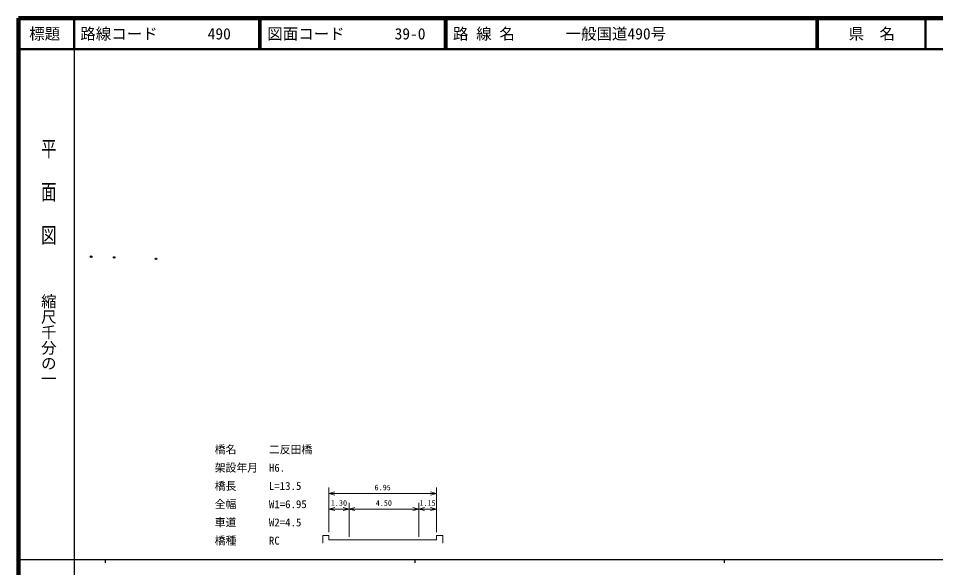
# Model space of a CAD drawing. Units: millimetres on the paper, with parts at other scales. Extents: x 40 to 680, y 20 to 380.
# Drawn here: x 40 to 336.3, y 202.4 to 380 of the extents above; entities that cross this region are included whole.
import ezdxf
from ezdxf.enums import TextEntityAlignment as Align

# ---------------------------------------------------------------- set-up
doc = ezdxf.new("R2010")
doc.units = ezdxf.units.MM
doc.header["$PDMODE"] = 32
doc.header["$PDSIZE"] = 0.5
doc.layers.add('S-OTRS', color=6, linetype='Continuous')
doc.layers.add('S-TTL-TXT', color=7, linetype='Continuous')
for name, color, linetype, lineweight in [('S-STR-HTXT', 7, 'Continuous', 13), ('S-TTL', 2, 'Continuous', 140), ('S-TTL-BAND', 7, 'Continuous', 25), ('S-TTL-LINE', 7, 'Continuous', 50)]:
    doc.layers.add(name, color=color, linetype=linetype, lineweight=lineweight)
doc.styles.add('@ＭＳ ゴシック', font='')
doc.styles.add('ＭＳ ゴシック', font='')
doc.styles.get('@ＭＳ ゴシック').set_extended_font_data('@MS Gothic')
doc.styles.get('ＭＳ ゴシック').set_extended_font_data('MS Gothic')

msp = doc.modelspace()

# ---------------------------------------------------------------- linework, layer by layer
at = {"layer": 'S-OTRS'}
for p in [(63.526, 302.941), (70.946, 302.697), (84.439, 302.253)]:
    msp.add_point(p, dxfattribs=at)
at = {"layer": 'S-STR-HTXT'}
for p, q in [((140.295, 213.856), (140.295, 228.356)), ((175.045, 213.856), (175.045, 228.356)), ((142.227, 226.873), (140.295, 226.356)), ((140.295, 226.356), (175.045, 226.356)), ((140.295, 226.356), (142.227, 225.838)), ((175.045, 226.356), (173.113, 226.873)), ((173.113, 225.838), (175.045, 226.356)), ((146.795, 212.356), (146.795, 223.356)), ((169.295, 212.356), (169.295, 223.356)), ((142.227, 221.873), (140.295, 221.356)), ((140.295, 221.356), (146.795, 221.356)), ((140.295, 221.356), (142.227, 220.838)), ((146.795, 221.356), (144.863, 221.873)), ((144.863, 220.838), (146.795, 221.356)), ((148.727, 221.873), (146.795, 221.356)), ((146.795, 221.356), (169.295, 221.356)), ((146.795, 221.356), (148.727, 220.838)), ((169.295, 221.356), (167.363, 221.873)), ((167.363, 220.838), (169.295, 221.356)), ((171.227, 221.873), (169.295, 221.356)), ((169.295, 221.356), (175.045, 221.356)), ((169.295, 221.356), (171.227, 220.838)), ((175.045, 221.356), (173.113, 221.873)), ((173.113, 220.838), (175.045, 221.356)), ((138.295, 212.856), (140.295, 212.856)), ((138.295, 212.856), (138.295, 210.356)), ((140.295, 211.356), (140.295, 212.856)), ((140.295, 211.356), (146.795, 211.356)), ((146.795, 211.356), (169.295, 211.356)), ((169.295, 211.356), (175.045, 211.356)), ((175.045, 211.356), (175.045, 212.856)), ((175.045, 212.856), (177.045, 212.856)), ((177.045, 212.856), (177.045, 210.356))]:
    msp.add_line(p, q, dxfattribs=at)
at = {"layer": 'S-TTL'}
for p, q in [((40, 380), (40, 20)), ((680, 380), (40, 380))]:
    msp.add_line(p, q, dxfattribs=at)
at = {"layer": 'S-TTL-BAND'}
for p, q in [((58, 370), (58, 20)), ((40, 205), (579, 205)), ((68, 205), (68, 204)), ((168, 205), (168, 204)), ((268, 205), (268, 204))]:
    msp.add_line(p, q, dxfattribs=at)
at = {"layer": 'S-TTL-LINE'}
for p, q in [((58, 380), (58, 370)), ((117.75, 380), (117.75, 370)), ((118.25, 380), (118.25, 370)), ((177.75, 380), (177.75, 370)), ((178.25, 380), (178.25, 370)), ((297.75, 380), (297.75, 370)), ((298.25, 380), (298.25, 370)), ((333, 380), (333, 370)), ((40, 370), (680, 370))]:
    msp.add_line(p, q, dxfattribs=at)

# ---------------------------------------------------------------- texts
at = {"layer": 'S-STR-HTXT', "style": 'ＭＳ ゴシック'}
for s, p in [('橋名\u3000\u3000\u3000二反田橋', (103.421, 238.547)), ('架設年月\u3000H6.', (103.421, 232.656)), ('橋長\u3000\u3000\u3000L=13.5', (103.421, 226.765)), ('全幅\u3000\u3000\u3000W1=6.95', (103.421, 220.874)), ('車道\u3000\u3000\u3000W2=4.5', (103.421, 214.983)), ('橋種\u3000\u3000\u3000RC', (103.421, 209.092))]:
    msp.add_text(s, height=2.566, dxfattribs=at).set_placement(p, align=Align.BOTTOM_LEFT)
for s, p in [('6.95', (157.67, 226.856)), ('1.30', (143.545, 221.856)), ('4.50', (158.045, 221.856)), ('1.15', (172.17, 221.856))]:
    msp.add_text(s, height=1.833, dxfattribs=at).set_placement(p, align=Align.BOTTOM_CENTER)
at = {"layer": 'S-TTL-BAND', "style": '@ＭＳ ゴシック', "width": 1.4}
msp.add_text('平  面  図', height=3.666, rotation=270, dxfattribs=at).set_placement((49.777, 306.475), align=Align.MIDDLE_RIGHT)
at = {"layer": 'S-TTL-BAND', "style": '@ＭＳ ゴシック'}
msp.add_text('縮尺千分の一', height=3.666, rotation=270, dxfattribs=at).set_placement((49.777, 261.03), align=Align.MIDDLE_RIGHT)
at = {"layer": 'S-TTL-TXT', "style": 'ＭＳ ゴシック'}
for s, p in [('標題', (48.5, 375)), ('県\u3000名', (315.625, 375))]:
    msp.add_text(s, height=3.666, dxfattribs=at).set_placement(p, align=Align.MIDDLE_CENTER)
for s, p in [('路線コード', (60, 375)), ('490', (101.142, 375)), ('図面コード', (120.38, 375)), ('39-0', (161.521, 375)), ('路 線 名', (180.38, 375)), ('一般国道490号', (216.734, 375))]:
    msp.add_text(s, height=3.666, dxfattribs=at).set_placement(p, align=Align.MIDDLE_LEFT)

doc.saveas('drawing.dxf')
